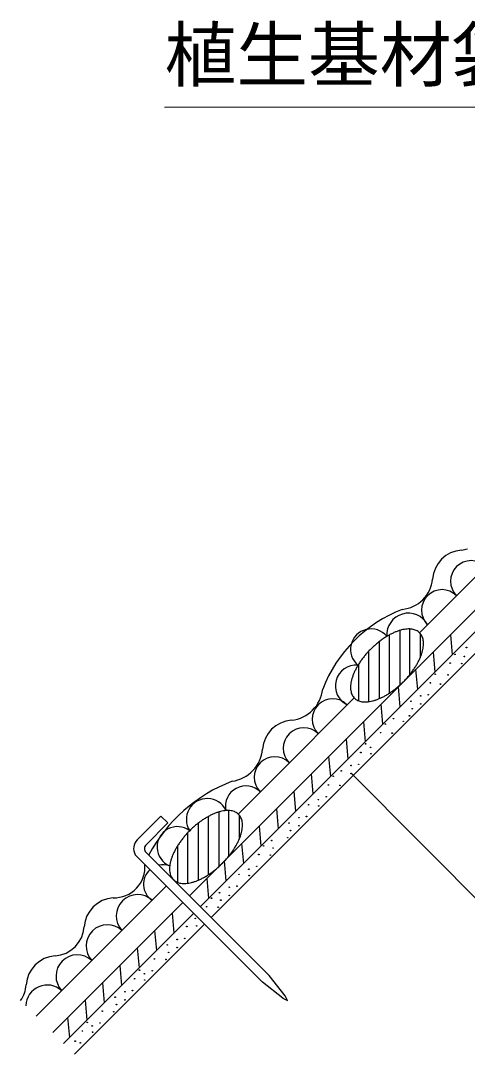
# Model space of a CAD drawing. Units: millimetres, scale not verified. Extents: x 200 to 8200, y 200 to 5838.
# Drawn here: x 1132 to 1568, y 1957 to 2965 of the extents above; entities that cross this region are included whole.
import ezdxf
from ezdxf.enums import TextEntityAlignment as Align

# ---------------------------------------------------------------- set-up
doc = ezdxf.new("R2010")
doc.units = ezdxf.units.MM
doc.header["$LTSCALE"] = 20
doc.layers.add('C-STR', color=3, linetype='Continuous', lineweight=25)
doc.layers.add('C-STR-HTXT', color=1, linetype='Continuous', lineweight=13)
doc.styles.add('ＭＳ ゴシック', font='')
doc.styles.get('ＭＳ ゴシック').set_extended_font_data('MS Gothic')

msp = doc.modelspace()

# ---------------------------------------------------------------- linework, layer by layer
at = {"layer": 'C-STR', "color": 7}
for p, q in [((1521.29, 2368.45), (1627.96, 2475.12)), ((1296.87, 2111.99), (1615.65, 2430.77)), ((1307.52, 2101.42), (1626.26, 2420.16)), ((1318.13, 2090.81), (1636.87, 2409.55)), ((1521.29, 2368.45), (1528.91, 2376.08)), ((1551.43, 2366.55), (1553.14, 2347.04)), ((1534.46, 2349.58), (1536.17, 2330.07)), ((1517.49, 2332.6), (1519.2, 2313.1)), ((1500.52, 2315.63), (1502.23, 2296.13)), ((1380.42, 2227.59), (1457.65, 2304.82)), ((1483.55, 2298.66), (1485.25, 2279.16)), ((1466.58, 2281.69), (1468.28, 2262.19)), ((1449.61, 2264.72), (1451.31, 2245.22)), ((1432.64, 2247.75), (1434.34, 2228.25)), ((1344.51, 2191.68), (1380.42, 2227.59)), ((1415.67, 2230.78), (1417.37, 2211.27)), ((1398.7, 2213.81), (1400.4, 2194.3)), ((1245.82, 2166.44), (1269.11, 2189.75)), ((1275.91, 2182.95), (1269.11, 2189.75)), ((1381.72, 2196.84), (1383.43, 2177.33)), ((1275.91, 2182.95), (1254.66, 2161.69)), ((1364.75, 2179.87), (1366.46, 2160.36)), ((1347.78, 2162.9), (1349.49, 2143.39)), ((1243.96, 2152.02), (1368.24, 2027.81)), ((1254.36, 2154.34), (1374.6, 2034.17)), ((1330.81, 2145.93), (1332.52, 2126.42)), ((1313.84, 2128.96), (1315.55, 2109.45)), ((1147.47, 1994.63), (1274.41, 2121.58)), ((1163.49, 1978.61), (1290.44, 2105.56)), ((1174.1, 1968), (1301.05, 2094.95)), ((1279.9, 2095.02), (1281.61, 2075.51)), ((1184.7, 1957.39), (1311.66, 2084.35)), ((1262.93, 2078.05), (1264.64, 2058.54)), ((1245.96, 2061.08), (1247.67, 2041.57)), ((1228.99, 2044.11), (1230.7, 2024.6)), ((1212.02, 2027.13), (1213.73, 2007.63)), ((1388.04, 2012.25), (1368.24, 2027.81)), ((1390.17, 2014.38), (1374.6, 2034.17)), ((1195.05, 2010.16), (1196.76, 1990.66)), ((1388.04, 2012.25), (1392.64, 2009.78)), ((1392.64, 2009.78), (1390.17, 2014.38)), ((1178.08, 1993.19), (1179.78, 1973.69))]:
    msp.add_line(p, q, dxfattribs=at)
at = {"layer": 'C-STR'}
for p, q in [((1501.93, 2370.62), (1501.93, 2317.49)), ((1511.93, 2327.78), (1511.93, 2372.07)), ((1481.93, 2359.72), (1481.93, 2304.13)), ((1491.93, 2309.53), (1491.93, 2366.33)), ((1521.93, 2367.77), (1521.93, 2344.08)), ((1471.93, 2301.22), (1471.93, 2350.44)), ((1461.93, 2302.1), (1461.93, 2337.83)), ((1315.39, 2132.53), (1315.39, 2189.33)), ((1325.39, 2193.62), (1325.39, 2140.49)), ((1335.39, 2150.78), (1335.39, 2195.07)), ((1345.39, 2190.77), (1345.39, 2167.08)), ((1305.39, 2182.72), (1305.39, 2127.13)), ((1295.39, 2124.22), (1295.39, 2173.44)), ((1285.39, 2125.1), (1285.39, 2160.83))]:
    msp.add_line(p, q, dxfattribs=at)
at = {"layer": 'C-STR', "color": 7}
for centre in [(1567.15, 2354.07), (1551.21, 2338.88), (1555.94, 2347.28), (1562.46, 2338.35), (1565.09, 2345.25), (1536.61, 2327.95), (1531.89, 2319.55), (1541.77, 2318.37), (1549.14, 2327.35), (1529.82, 2308.02), (1512.87, 2301.64), (1522.44, 2306.92), (1522.45, 2299.04), (1511.55, 2287.44), (1514.18, 2294.34), (1488.05, 2279.4), (1495.9, 2284.67), (1505.48, 2282.07), (1483.33, 2271), (1494.58, 2270.47), (1468.73, 2260.07), (1464.01, 2251.67), (1473.55, 2256.61), (1473.89, 2250.48), (1454.56, 2239.04), (1461.93, 2240.14), (1437.14, 2228.49), (1444.99, 2233.76), (1454.57, 2231.16), (1432.42, 2220.08), (1443.67, 2219.55), (1430.35, 2208.55), (1413.09, 2200.76), (1422.64, 2205.7), (1422.98, 2199.57), (1403.65, 2188.13), (1411.02, 2189.23), (1394.08, 2182.85), (1403.65, 2180.25), (1392.76, 2168.64), (1395.39, 2175.54), (1369.26, 2160.6), (1377.11, 2165.88), (1378.42, 2158.57), (1364.54, 2152.2), (1375.79, 2151.67), (1354.76, 2137.81), (1362.47, 2140.67), (1345.21, 2132.88), (1355.1, 2131.69), (1335.76, 2120.25), (1343.14, 2121.34), (1318.35, 2109.69), (1326.2, 2114.97), (1327.51, 2107.66), (1335.77, 2112.36), (1313.63, 2101.29), (1324.88, 2100.76), (1302.6, 2089.89), (1294.3, 2081.97), (1303.91, 2082.59), (1284.85, 2069.34), (1292.23, 2070.43), (1275.29, 2064.05), (1276.59, 2056.75), (1284.86, 2061.45), (1262.71, 2050.38), (1273.96, 2049.85), (1248.11, 2039.45), (1252.93, 2035.99), (1260.64, 2038.85), (1243.39, 2031.05), (1253.27, 2029.87), (1233.94, 2018.42), (1241.32, 2019.52), (1224.37, 2013.14), (1225.68, 2005.84), (1233.95, 2010.54), (1211.8, 1999.47), (1223.05, 1998.94), (1197.2, 1988.54), (1202.02, 1985.08), (1209.73, 1987.93), (1192.48, 1980.14), (1202.36, 1978.95), (1185.39, 1970.2), (1190.4, 1968.61)]:
    msp.add_circle(centre, 0.3, dxfattribs=at)
at = {"layer": 'C-STR', "color": 1}
for centre, radius, start, end in [((1564.39, 2418.65), 30.42, 93.88791, 176.11209), ((1557.6, 2484.43), 35.75, 277.60091, 286.78977), ((1501.41, 2423.82), 32.79, 275.43457, 354.56543), ((1552.89, 2265.14), 135, 111.00035, 159.02493), ((1392.72, 2317.25), 34.33, 276.31717, 353.68283), ((1398.56, 2252.78), 30.42, 93.88791, 176.11209), ((1333.51, 2258.09), 34.85, 278.05981, 354.65143), ((1394.33, 2078.39), 155.59, 111.06706, 151.83825), ((1223.44, 2140.04), 30.06, 268.08726, 4.85796), ((1224.5, 2079.65), 30.42, 93.88791, 176.11209), ((1163.81, 2083.77), 30.42, 273.88791, 356.11209), ((1167.93, 2023.08), 30.42, 93.88791, 176.11209), ((1107.24, 2027.2), 30.42, 325.25092, 356.11209)]:
    msp.add_arc(centre, radius, start, end, dxfattribs=at)
at = {"layer": 'C-STR', "color": 7}
for centre, radius, start, end in [((1571.54, 2418.71), 20, 45, 225), ((1543.26, 2390.43), 20, 45, 225), ((1510.43, 2366.29), 21.18, 28.13475, 183.54845), ((1473.96, 2352.14), 20, 39.93312, 230.18666), ((1459.49, 2316.55), 20.33, 85.38159, 244.61841), ((1436.63, 2284.03), 20, 45, 225), ((1408.35, 2255.75), 20, 45, 225), ((1380.06, 2227.46), 20, 45, 225), ((1351.9, 2199.07), 20, 45, 191.06348), ((1314.14, 2186.48), 20.28, 25.66048, 213.02542), ((1285.19, 2159.5), 19.91, 53.14475, 246.94465), ((1254.5, 2157.99), 12.12, 135.76262, 209.53793), ((1257.89, 2157.88), 5, 130.3409, 225.01704), ((1270.96, 2123.34), 18.96, 131.31079, 236.21914), ((1270.96, 2123.34), 18.96, 70.11725, 101.92755), ((1246.27, 2092.34), 20.79, 47.14094, 222.85906), ((1216.89, 2062.96), 20.79, 47.14094, 222.85906), ((1187.51, 2033.58), 20.79, 47.14094, 222.85906), ((1158.13, 2004.19), 20.79, 47.14094, 178.45701)]:
    msp.add_arc(centre, radius, start, end, dxfattribs=at)
at = {"layer": 'C-STR'}
for centre, radius, start, end in [((1518.53, 2318.63), 54.6, 112.25955, 115.76048), ((1515.84, 2325.31), 47.4, 108.45979, 112.30897), ((1513.69, 2331.91), 40.46, 104.24083, 108.52062), ((1512.14, 2338.17), 34.01, 99.50753, 104.31492), ((1511.23, 2343.88), 28.22, 94.15104, 99.59628), ((1510.91, 2348.86), 23.24, 88.05461, 94.25439), ((1511.09, 2352.97), 19.12, 81.10924, 88.1693), ((1511.62, 2356.15), 15.9, 73.24439, 81.22647), ((1512.32, 2358.39), 13.55, 64.47579, 73.34819), ((1512.98, 2359.75), 12.04, 54.95796, 64.54493), ((1513.39, 2360.33), 11.33, 45.00711, 54.97393), ((1513.34, 2360.29), 11.39, 35.05423, 44.96474), ((1534.03, 2292.6), 84.96, 127.37441, 129.97507), ((1531.37, 2296.11), 80.57, 124.69321, 127.38897), ((1528.27, 2300.64), 75.07, 121.88551, 124.71265), ((1524.94, 2306.05), 68.73, 118.91052, 121.91062), ((1521.63, 2312.12), 61.81, 115.72066, 118.94233), ((1512.64, 2359.82), 12.24, 25.53163, 34.96548), ((1511.14, 2359.13), 13.88, 16.75802, 25.418), ((1508.75, 2358.45), 16.37, 8.8896, 16.63954), ((1505.41, 2357.96), 19.75, 1.94236, 8.7791), ((1501.15, 2357.86), 24.01, 355.84531, 1.84569), ((1536.17, 2289.85), 88.44, 137.50251, 140.02975), ((1537.2, 2288.9), 89.84, 134.99955, 137.50164), ((1537.11, 2289), 89.71, 132.49657, 135.00223), ((1536, 2290.22), 88.06, 129.96482, 132.50292), ((1483.89, 2360.94), 41.59, 341.53747, 345.70109), ((1490.22, 2359.29), 35.04, 345.75597, 350.42158), ((1496.04, 2358.27), 29.14, 350.48889, 355.76379), ((1526.28, 2297.3), 76.05, 145.3056, 148.09624), ((1530.65, 2294.25), 81.38, 142.62454, 145.29328), ((1533.98, 2291.7), 85.58, 140.03422, 142.6163), ((1458.16, 2372.44), 69.83, 328.11312, 331.06574), ((1464.14, 2369.1), 62.99, 331.08787, 334.24914), ((1470.59, 2365.96), 55.81, 334.27742, 337.70255), ((1477.26, 2363.19), 48.59, 337.73815, 341.49309), ((1501.91, 2309.85), 48.59, 157.73815, 161.49309), ((1508.58, 2307.08), 55.81, 154.27742, 157.70255), ((1515.03, 2303.94), 62.99, 151.08787, 154.24914), ((1521.01, 2300.6), 69.83, 148.11312, 151.06574), ((1445.19, 2381.34), 85.58, 320.03422, 322.6163), ((1448.52, 2378.79), 81.38, 322.62454, 325.29328), ((1452.89, 2375.74), 76.05, 325.3056, 328.09624), ((1483.13, 2314.77), 29.14, 170.48889, 175.76379), ((1488.94, 2313.75), 35.04, 165.75597, 170.42158), ((1495.28, 2312.1), 41.59, 161.53747, 165.70109), ((1442.06, 2384.04), 89.71, 312.49657, 315.00223), ((1441.97, 2384.14), 89.84, 314.99955, 317.50164), ((1443, 2383.19), 88.44, 317.50251, 320.02975), ((1478.02, 2315.18), 24.01, 175.84531, 181.84569), ((1473.76, 2315.07), 19.75, 181.94236, 188.7791), ((1470.42, 2314.59), 16.37, 188.8896, 196.63954), ((1468.02, 2313.9), 13.88, 196.75802, 205.418), ((1466.53, 2313.22), 12.24, 205.53163, 214.96548), ((1454.23, 2366.99), 68.73, 298.91052, 301.91062), ((1450.9, 2372.4), 75.07, 301.88551, 304.71265), ((1447.79, 2376.93), 80.57, 304.69321, 307.38897), ((1445.14, 2380.44), 84.96, 307.37441, 309.97507), ((1443.16, 2382.82), 88.06, 309.96482, 312.50292), ((1465.83, 2312.75), 11.39, 215.05423, 224.96474), ((1465.78, 2312.71), 11.33, 225.00711, 234.97393), ((1466.19, 2313.29), 12.04, 234.95796, 244.54493), ((1466.85, 2314.65), 13.55, 244.47579, 253.34819), ((1467.55, 2316.89), 15.9, 253.24439, 261.22647), ((1468.08, 2320.07), 19.12, 261.10924, 268.1693), ((1468.26, 2324.18), 23.24, 268.05461, 274.25439), ((1467.94, 2329.16), 28.22, 274.15104, 279.59628), ((1467.03, 2334.87), 34.01, 279.50753, 284.31492), ((1465.48, 2341.13), 40.46, 284.24083, 288.52062), ((1463.33, 2347.73), 47.4, 288.45979, 292.30897), ((1460.63, 2354.41), 54.6, 292.25955, 295.76048), ((1457.54, 2360.92), 61.81, 295.72066, 298.94233), ((1351.73, 2123.64), 75.07, 121.88551, 124.71265), ((1348.4, 2129.05), 68.73, 118.91052, 121.91062), ((1345.09, 2135.12), 61.81, 115.72066, 118.94233), ((1341.99, 2141.63), 54.6, 112.25955, 115.76048), ((1339.3, 2148.31), 47.4, 108.45979, 112.30897), ((1337.15, 2154.91), 40.46, 104.24083, 108.52062), ((1335.6, 2161.17), 34.01, 99.50753, 104.31492), ((1334.69, 2166.88), 28.22, 94.15104, 99.59628), ((1334.37, 2171.85), 23.24, 88.05461, 94.25439), ((1334.55, 2175.97), 19.12, 81.10924, 88.1693), ((1335.08, 2179.15), 15.9, 73.24439, 81.22647), ((1335.78, 2181.39), 13.55, 64.47579, 73.34819), ((1336.44, 2182.75), 12.04, 54.95796, 64.54493), ((1336.85, 2183.33), 11.33, 45.00711, 54.97393), ((1336.8, 2183.29), 11.39, 35.05423, 44.96474), ((1336.1, 2182.82), 12.24, 25.53163, 34.96548), ((1334.61, 2182.13), 13.88, 16.75802, 25.418), ((1360.57, 2112), 89.71, 132.49657, 135.00223), ((1359.47, 2113.22), 88.06, 129.96482, 132.50292), ((1357.49, 2115.6), 84.96, 127.37441, 129.97507), ((1354.84, 2119.11), 80.57, 124.69321, 127.38897), ((1332.21, 2181.45), 16.37, 8.8896, 16.63954), ((1319.5, 2181.27), 29.14, 350.48889, 355.76379), ((1328.87, 2180.96), 19.75, 1.94236, 8.7791), ((1324.61, 2180.86), 24.01, 355.84531, 1.84569), ((1357.44, 2114.69), 85.58, 140.03422, 142.6163), ((1359.63, 2112.85), 88.44, 137.50251, 140.02975), ((1360.66, 2111.9), 89.84, 134.99955, 137.50164), ((1294.05, 2188.96), 55.81, 334.27742, 337.70255), ((1300.72, 2186.19), 48.59, 337.73815, 341.49309), ((1307.35, 2183.94), 41.59, 341.53747, 345.70109), ((1313.69, 2182.29), 35.04, 345.75597, 350.42158), ((1338.49, 2126.93), 62.99, 151.08787, 154.24914), ((1344.47, 2123.6), 69.83, 148.11312, 151.06574), ((1349.74, 2120.3), 76.05, 145.3056, 148.09624), ((1354.11, 2117.25), 81.38, 142.62454, 145.29328), ((1276.35, 2198.74), 76.05, 325.3056, 328.09624), ((1281.62, 2195.43), 69.83, 328.11312, 331.06574), ((1287.6, 2192.1), 62.99, 331.08787, 334.24914), ((1318.74, 2135.1), 41.59, 161.53747, 165.70109), ((1325.37, 2132.85), 48.59, 157.73815, 161.49309), ((1332.04, 2130.08), 55.81, 154.27742, 157.70255), ((1266.46, 2206.19), 88.44, 317.50251, 320.02975), ((1268.65, 2204.34), 85.58, 320.03422, 322.6163), ((1271.98, 2201.79), 81.38, 322.62454, 325.29328), ((1301.48, 2138.18), 24.01, 175.84531, 181.84569), ((1297.22, 2138.07), 19.75, 181.94236, 188.7791), ((1306.59, 2137.76), 29.14, 170.48889, 175.76379), ((1312.41, 2136.75), 35.04, 165.75597, 170.42158), ((1268.6, 2203.43), 84.96, 307.37441, 309.97507), ((1266.63, 2205.82), 88.06, 309.96482, 312.50292), ((1265.52, 2207.04), 89.71, 312.49657, 315.00223), ((1265.43, 2207.13), 89.84, 314.99955, 317.50164), ((1293.88, 2137.59), 16.37, 188.8896, 196.63954), ((1291.49, 2136.9), 13.88, 196.75802, 205.418), ((1289.99, 2136.22), 12.24, 205.53163, 214.96548), ((1289.29, 2135.75), 11.39, 215.05423, 224.96474), ((1289.24, 2135.71), 11.33, 225.00711, 234.97393), ((1286.79, 2170.73), 47.4, 288.45979, 292.30897), ((1284.1, 2177.41), 54.6, 292.25955, 295.76048), ((1281, 2183.92), 61.81, 295.72066, 298.94233), ((1277.69, 2189.99), 68.73, 298.91052, 301.91062), ((1274.36, 2195.39), 75.07, 301.88551, 304.71265), ((1271.26, 2199.93), 80.57, 304.69321, 307.38897), ((1289.65, 2136.29), 12.04, 234.95796, 244.54493), ((1290.31, 2137.65), 13.55, 244.47579, 253.34819), ((1291.01, 2139.89), 15.9, 253.24439, 261.22647), ((1291.54, 2143.07), 19.12, 261.10924, 268.1693), ((1291.72, 2147.18), 23.24, 268.05461, 274.25439), ((1291.4, 2152.16), 28.22, 274.15104, 279.59628), ((1290.49, 2157.87), 34.01, 279.50753, 284.31492), ((1288.94, 2164.13), 40.46, 284.24083, 288.52062)]:
    msp.add_arc(centre, radius, start, end, dxfattribs=at)
at = {"layer": 'C-STR-HTXT'}
for p, q in [((1272.55, 2880.99), (1622.55, 2880.99)), ((1454.84, 2231.03), (1657.07, 2028.14))]:
    msp.add_line(p, q, dxfattribs=at)

# ---------------------------------------------------------------- texts
at = {"layer": 'C-STR-HTXT', "color": 7, "style": 'ＭＳ ゴシック'}
msp.add_text('植生基材袋', height=51.32, dxfattribs=at).set_placement((1272.55, 2890.99), align=Align.BOTTOM_LEFT)

doc.saveas('drawing.dxf')
